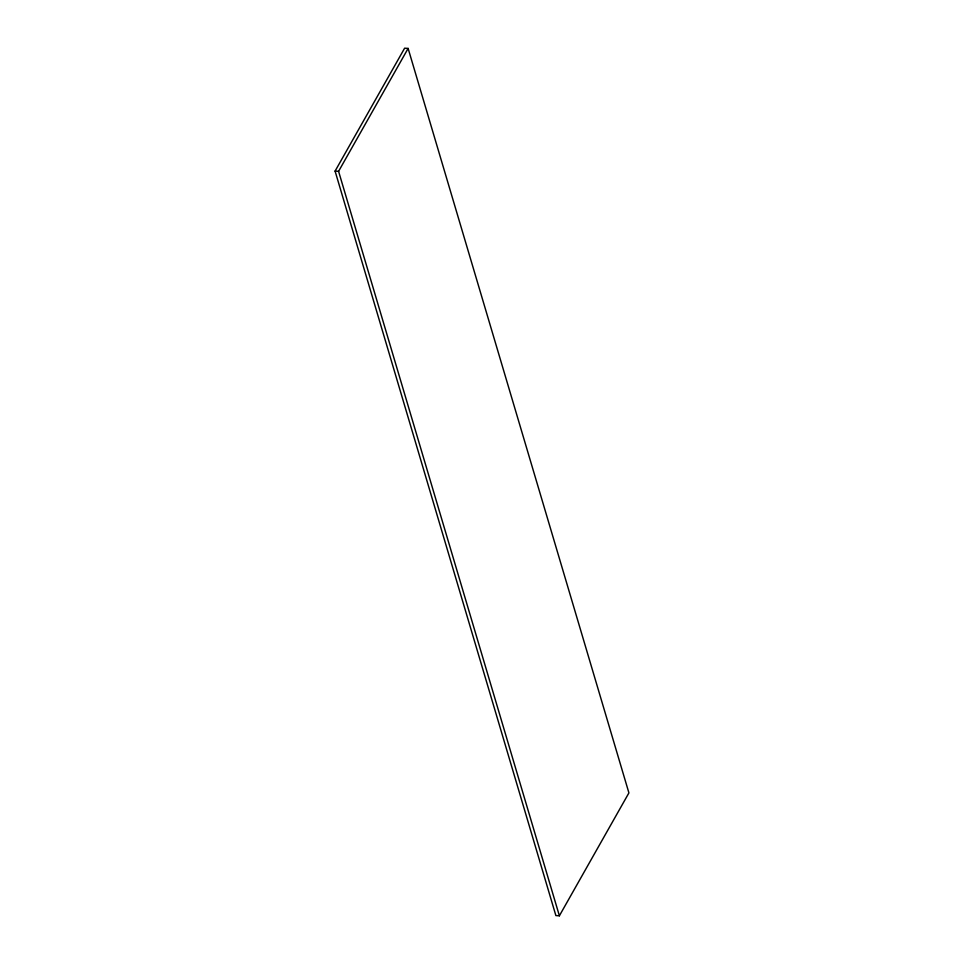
<?xml version="1.0" encoding="UTF-8"?>
<svg xmlns="http://www.w3.org/2000/svg" width="964" height="964" viewBox="0 0 964 964"><rect width="100%" height="100%" fill="white"/><g stroke="black" fill="none" stroke-linecap="round" stroke-linejoin="round"><path stroke-width="1.45" d="M335.086 171.098L404.615 48.2L408.121 48.429L628.914 792.902L559.385 915.8L555.879 915.571L335.086 171.098L338.581 171.327L408.121 48.429M338.581 171.327L559.385 915.8"/></g></svg>
